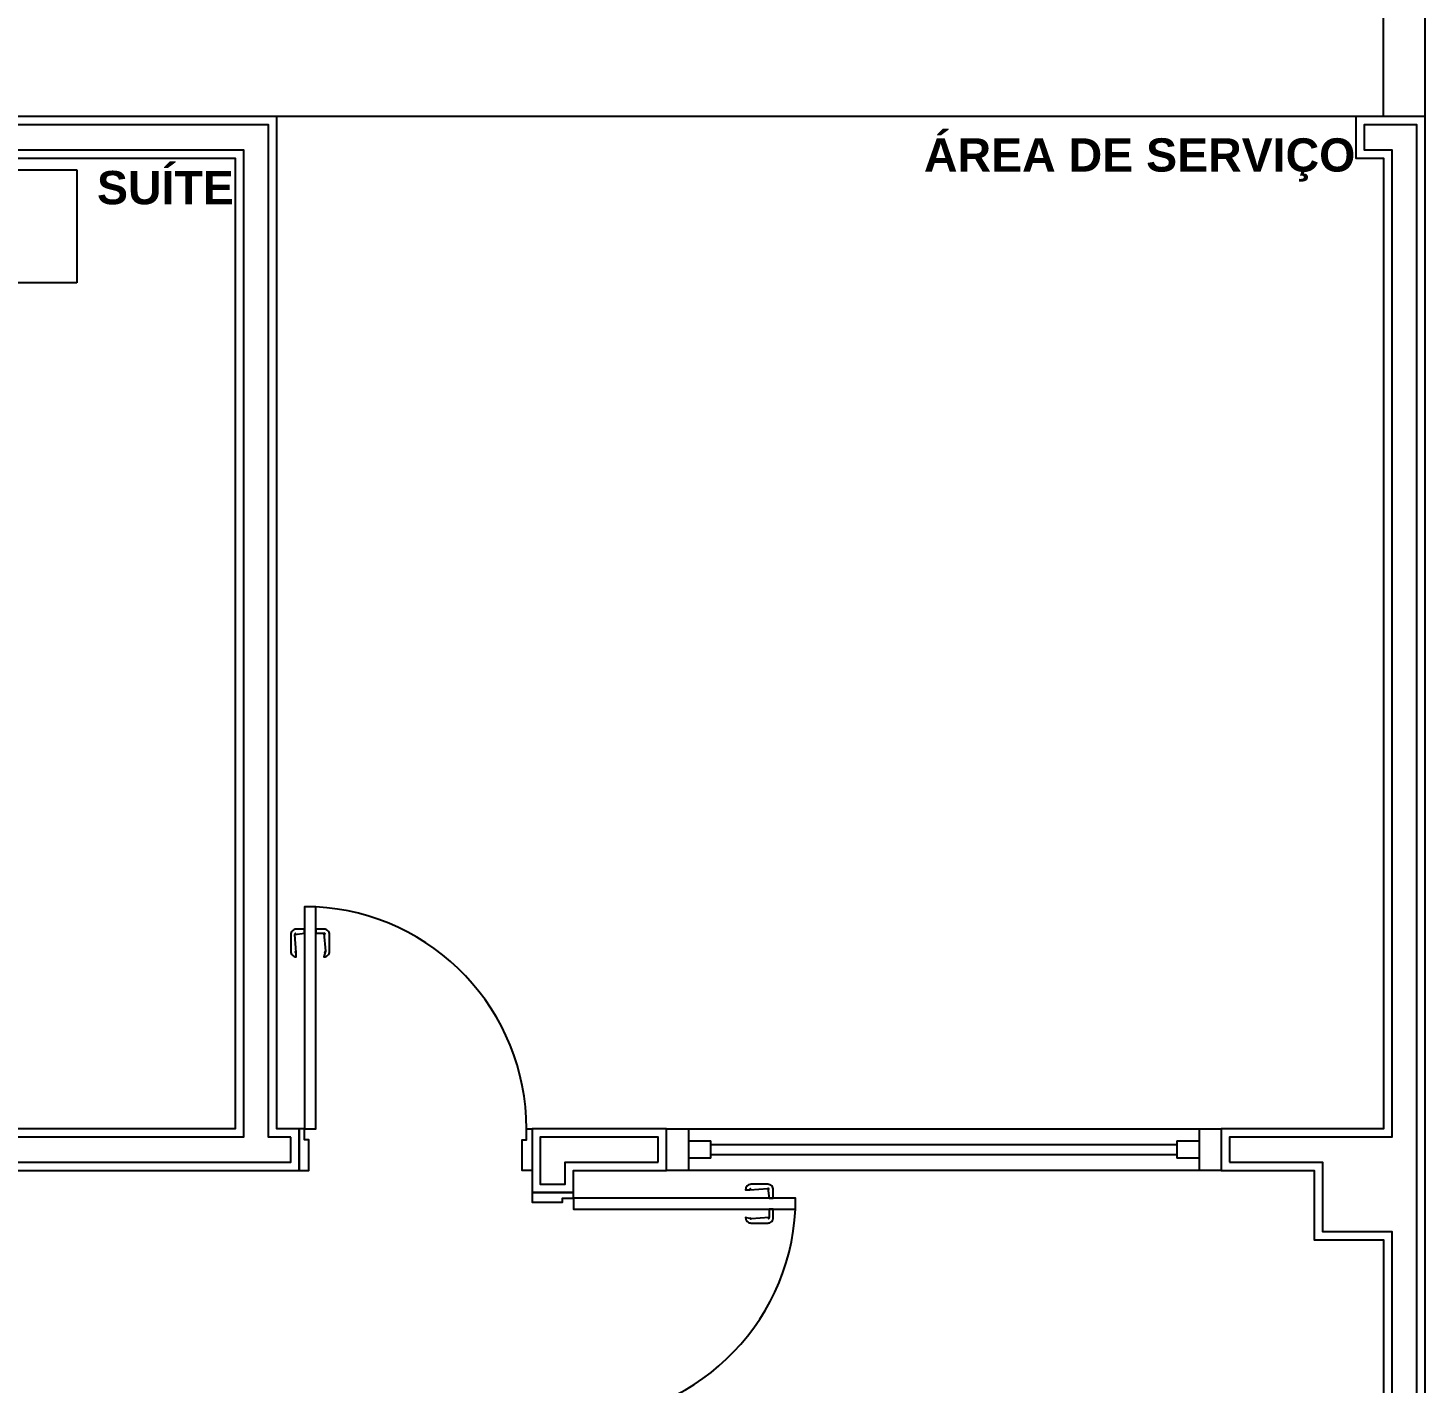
# Model space of a CAD drawing. Header units: millimetres. Extents: x 919107448 to 1838457809, y 576475876 to 1049404419.
# Drawn here: x 919227787 to 919228290, y 576497209 to 576497697 of the extents above; entities that cross this region are included whole.
import ezdxf

# ---------------------------------------------------------------- set-up
doc = ezdxf.new("R2010")
doc.units = ezdxf.units.MM
doc.layers.add('Arquitetura', color=253, linetype='Continuous')
doc.styles.add('R100', font='sasb____.pfb', dxfattribs={"height": 3})

# ---------------------------------------------------------------- blocks, each defined once
blk = doc.blocks.new('P80')
at = {"layer": 'Arquitetura'}
for points in [[(10, 0), (14, 0), (14, 80), (10, 80)], [(8, -15), (11.5, -15), (11.5, -4), (10, -4), (10, 0), (8, 0)], [(92, -15), (88.5, -15), (88.5, -4), (90, -4), (90, 0), (92, 0)]]:
    blk.add_lwpolyline(points, close=True, dxfattribs=at)
for points in [[(5, 70), (5, 64, 0.414214), (7, 62), (7, 63.5, -0.414214), (6.5, 64), (6.5, 70, -0.414214), (7, 70.5), (10, 70.5), (10, 72), (7, 72, 0.414214)], [(17.5, 64, -0.414214), (17, 63.5), (17, 62, 0.414214), (19, 64), (19, 70, 0.414214), (17, 72), (14, 72), (14, 70.5), (17, 70.5, -0.414214), (17.5, 70)]]:
    blk.add_lwpolyline(points, format="xyb", close=True, dxfattribs=at)
at = {"layer": 'Arquitetura', "linetype": 'Continuous'}
blk.add_arc((9.91, 0.01), 80.09, 359.9901, 87.0723, dxfattribs=at)
blk = doc.blocks.new('JAN')
at = {"layer": 'Arquitetura'}
for p, q in [((-50, -15), (-50, 0)), ((-50, 0), (50, 0)), ((-46, -15), (-46, 0)), ((46, 0), (46, -15)), ((50, 0), (50, -15)), ((-46, -4.375), (-42, -4.375)), ((-42, -10.625), (-42, -4.375)), ((42, -4.375), (46, -4.375)), ((42, -4.375), (42, -10.625)), ((-42, -5.625), (42, -5.625)), ((42, -9.375), (-42, -9.375)), ((-42, -10.625), (-46, -10.625)), ((46, -10.625), (42, -10.625)), ((50, -15), (-50, -15))]:
    blk.add_line(p, q, dxfattribs=at)
blk = doc.blocks.new('cama de casal')
at = {"layer": 'Arquitetura'}
for p, q in [((919229256.19, 576497614.13), (919229256.19, 576497596.99)), ((919229274.5, 576497614.13), (919229256.19, 576497614.13)), ((919229274.5, 576497596.99), (919229274.5, 576497614.13)), ((919229335.47, 576497596.99), (919229335.47, 576497614.13)), ((919229335.47, 576497614.13), (919229353.78, 576497614.13)), ((919229353.78, 576497614.13), (919229353.78, 576497596.99)), ((919229256.19, 576497596.99), (919229274.5, 576497596.99)), ((919229353.78, 576497596.99), (919229335.47, 576497596.99))]:
    blk.add_line(p, q, dxfattribs=at)
at = {"layer": 'Arquitetura', "ltscale": 0.5}
for points in [[(919229334.03, 576497615.93), (919229275.95, 576497615.93), (919229275.95, 576497551.41), (919229334.03, 576497551.41)], [(919229281.43, 576497607.87), (919229304.02, 576497607.87), (919229304.02, 576497591.74), (919229281.43, 576497591.74)], [(919229328.54, 576497607.87), (919229305.96, 576497607.87), (919229305.96, 576497591.74), (919229328.54, 576497591.74)]]:
    blk.add_lwpolyline(points, close=True, dxfattribs=at)
for points in [[(919229328.54, 576497598.19), (919229332.41, 576497598.19), (919229332.41, 576497614.32), (919229277.56, 576497614.32), (919229277.56, 576497598.19), (919229281.43, 576497598.19)], [(919229304.02, 576497598.19), (919229305.96, 576497598.19)]]:
    blk.add_lwpolyline(points, dxfattribs=at)

msp = doc.modelspace()

# ---------------------------------------------------------------- linework, layer by layer
at = {"layer": 'Arquitetura'}
for p, q in [((919228290.42, 576497665.52), (919228290.42, 576499032.52)), ((919228275.42, 576497665.52), (919228275.42, 576499017.52)), ((919228265.42, 576497665.52), (919227876.42, 576497665.52))]:
    msp.add_line(p, q, dxfattribs=at)
for points in [[(919227884.42, 576497300.52), (919227876.42, 576497300.52), (919227876.42, 576497650.52), (919227876.42, 576497650.52), (919227876.42, 576497665.52), (919227763.42, 576497665.52), (919227763.42, 576497650.52), (919227861.42, 576497650.52), (919227861.42, 576497300.52), (919227607.42, 576497300.52), (919227607.42, 576497285.52), (919227884.42, 576497285.52)], [(919227881.42, 576497297.52), (919227873.42, 576497297.52), (919227873.42, 576497653.52), (919227873.42, 576497653.52), (919227873.42, 576497662.52), (919227766.42, 576497662.52), (919227766.42, 576497653.52), (919227864.42, 576497653.52), (919227864.42, 576497297.52), (919227610.42, 576497297.52), (919227610.42, 576497288.52), (919227881.42, 576497288.52)], [(919228219.92, 576497288.52), (919228253.42, 576497288.52), (919228253.42, 576497263.52), (919228278.42, 576497263.52), (919228278.42, 576496582.52), (919228207.42, 576496582.52), (919228207.42, 576496573.52), (919228287.42, 576496573.52), (919228287.42, 576497662.52), (919228275.42, 576497662.52), (919228268.42, 576497662.52), (919228268.42, 576497653.52), (919228278.42, 576497653.52), (919228278.42, 576497297.52), (919228219.92, 576497297.52), (919228219.92, 576497288.52)], [(919228013.92, 576497288.52), (919228013.92, 576497297.52), (919227971.42, 576497297.52), (919227971.42, 576497285.52), (919227971.42, 576497280.52), (919227980.42, 576497280.52), (919227980.42, 576497288.52), (919228013.92, 576497288.52)]]:
    msp.add_lwpolyline(points, close=True, dxfattribs=at)
for points in [[(919228216.92, 576497285.52), (919228250.42, 576497285.52), (919228250.42, 576497260.52), (919228275.42, 576497260.52), (919228275.42, 576496585.52), (919228204.42, 576496585.52), (919228204.42, 576496570.52), (919228290.42, 576496570.52), (919228290.42, 576497665.52), (919228275.42, 576497665.52), (919228265.42, 576497665.52), (919228265.42, 576497650.52), (919228275.42, 576497650.52), (919228275.42, 576497300.52), (919228216.92, 576497300.52), (919228216.92, 576497285.52)], [(919228016.92, 576497285.52), (919228016.92, 576497300.52), (919227968.42, 576497300.52), (919227968.42, 576497285.52), (919227968.42, 576497277.52), (919227983.42, 576497277.52), (919227983.42, 576497285.52), (919228016.92, 576497285.52)]]:
    msp.add_lwpolyline(points, dxfattribs=at)

# ---------------------------------------------------------------- block references
at = {"layer": 'Arquitetura', "xscale": 2.376212463152352, "yscale": 2.376212463152352, "zscale": 2.376212463152352}
msp.add_blockref('cama de casal', (-1265056442.59, -793383169.44), dxfattribs=at)
at = {"layer": 'Arquitetura'}
msp.add_blockref('P80', (919227876.42, 576497300.52), dxfattribs=at)
at = {"layer": 'Arquitetura', "xscale": 2}
msp.add_blockref('JAN', (919228116.92, 576497300.52), dxfattribs=at)
at = {"layer": 'Arquitetura', "rotation": 270}
msp.add_blockref('P80', (919227983.42, 576497285.52), dxfattribs=at)

# ---------------------------------------------------------------- texts
at = {"layer": 'Arquitetura', "style": 'R100'}
for s, p in [('ÁREA DE SERVIÇO', (919228109.74, 576497645.62)), ('SUÍTE', (919227811.57, 576497633.85))]:
    msp.add_text(s, height=12, dxfattribs=at).set_placement(p)

doc.saveas('drawing.dxf')
